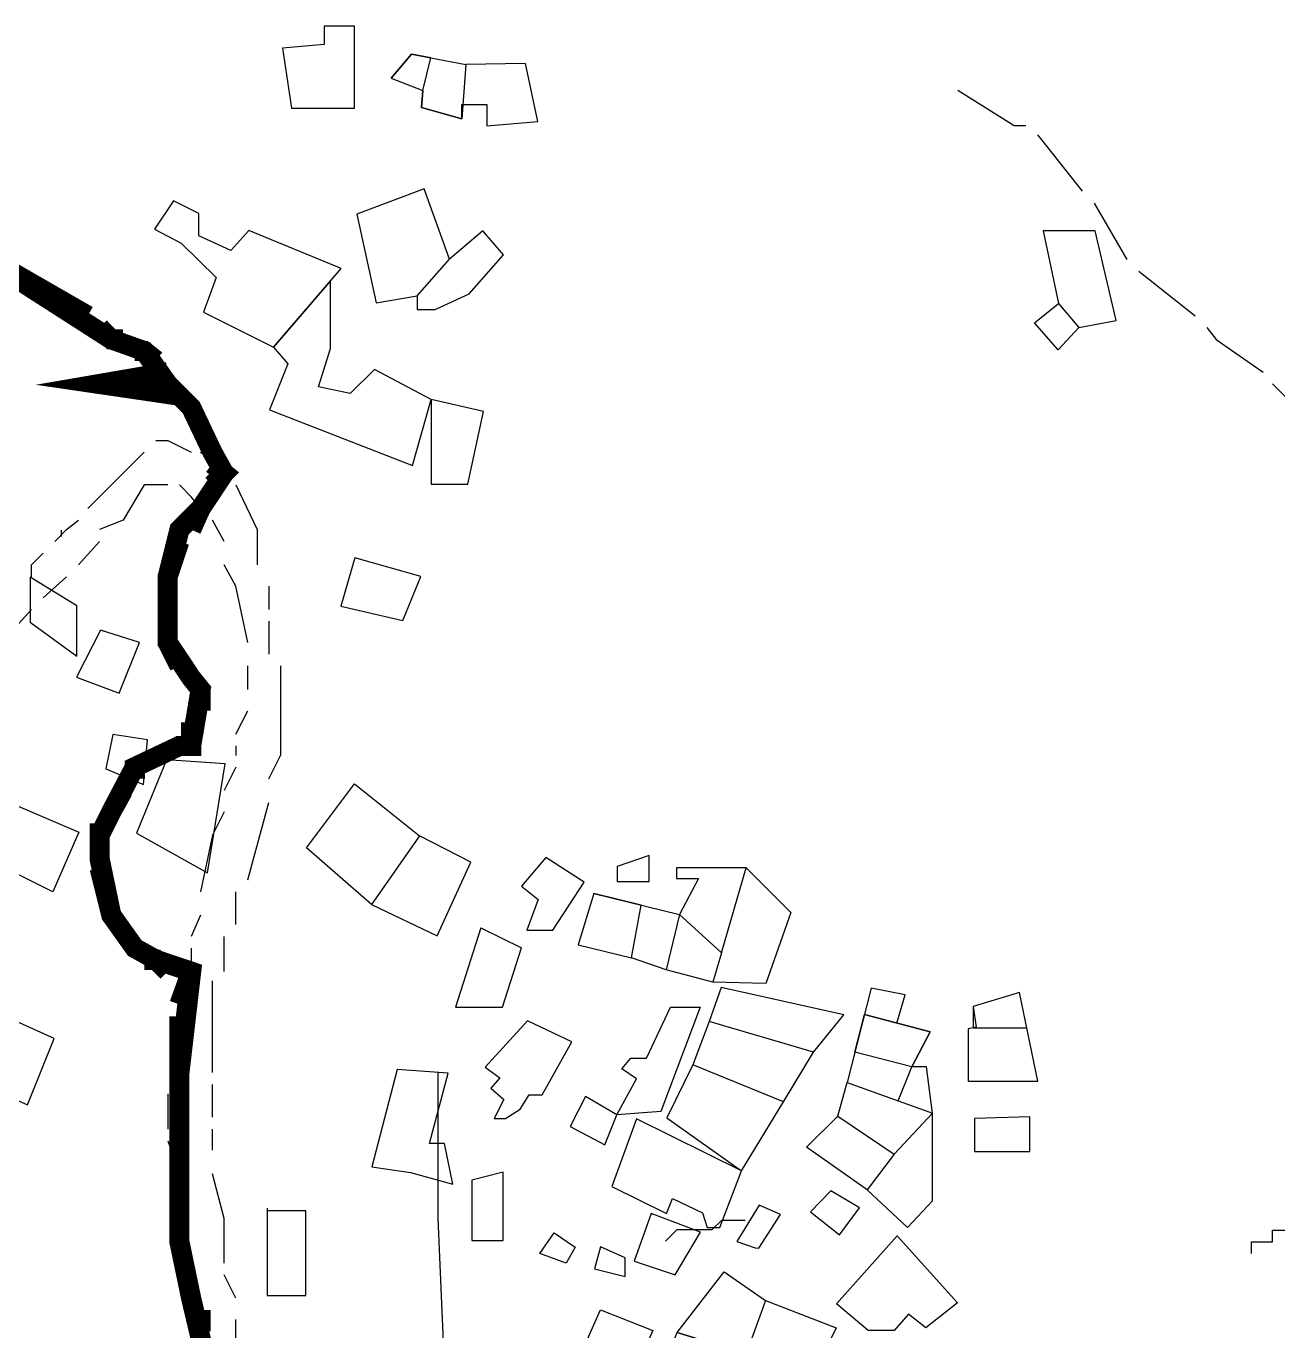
# Model space of a CAD drawing. Header units: millimetres. Extents: x -3588 to 75209, y -3737 to 38254.
# Drawn here: x 19260.9 to 19411.2, y 33496.9 to 33653.6 of the extents above; entities that cross this region are included whole.
import ezdxf

# ---------------------------------------------------------------- set-up
doc = ezdxf.new("R2010")
doc.units = ezdxf.units.MM
doc.layers.add('P', color=253, linetype='Continuous')

msp = doc.modelspace()

# ---------------------------------------------------------------- linework, layer by layer
at = {"color": 10}
msp.add_line((19265.141, 33593.092), (19265.142, 33592.357), dxfattribs=at)
at = {"color": 254}
for points in [[(19291.741, 33650.978), (19292.794, 33643.778), (19300.388, 33643.778), (19300.388, 33653.637), (19296.73, 33653.637), (19296.73, 33651.421), (19291.741, 33650.978)], [(19304.787, 33647.379), (19308.587, 33645.917), (19309.548, 33649.823), (19307.233, 33650.26), (19304.787, 33647.379), (19307.233, 33650.26), (19309.548, 33649.823), (19313.737, 33649.034), (19313.239, 33642.491), (19308.434, 33643.866), (19308.587, 33645.917), (19308.434, 33643.866), (19313.239, 33642.491), (19313.239, 33644.237), (19316.275, 33644.237), (19316.275, 33641.64), (19322.391, 33642.164), (19320.884, 33649.125), (19313.737, 33649.034)], [(19300.655, 33631.043), (19302.96, 33620.392), (19307.903, 33621.244), (19311.761, 33625.634), (19308.724, 33634.093), (19300.655, 33631.043)], [(19276.338, 33629.265), (19279.554, 33627.569), (19279.554, 33627.569), (19283.752, 33623.464), (19282.234, 33619.269), (19290.63, 33615.074), (19298.758, 33624.535), (19287.682, 33629.087), (19285.538, 33626.677), (19281.698, 33628.462), (19281.698, 33631.139), (19278.652, 33632.657), (19276.338, 33629.265)], [(19307.903, 33621.244), (19307.903, 33619.602), (19310.046, 33619.602), (19314.154, 33621.494), (19318.262, 33626.169), (19315.761, 33629.06), (19311.761, 33625.634)], [(19292.381, 33613.094), (19290.171, 33607.544), (19307.345, 33600.861), (19309.556, 33608.79), (19302.754, 33612.414), (19299.863, 33609.526), (19296.066, 33610.319), (19297.483, 33614.906), (19297.483, 33623.05), (19290.63, 33615.074), (19290.63, 33615.074), (19292.381, 33613.094)], [(19382.036, 33617.991), (19384.88, 33620.333), (19387.36, 33617.423), (19384.857, 33614.741), (19382.036, 33617.991)], [(19309.556, 33608.79), (19309.556, 33598.624), (19313.966, 33598.624), (19315.848, 33607.367), (19309.556, 33608.79)], [(19300.418, 33589.787), (19298.724, 33583.958), (19306.157, 33582.266), (19308.321, 33587.531), (19300.418, 33589.787)], [(19261.444, 33587.452), (19261.444, 33582.054), (19267.01, 33577.965), (19267.01, 33584.017), (19261.444, 33587.452)], [(19266.97, 33575.448), (19272.131, 33573.536), (19274.545, 33579.607), (19269.884, 33581.104), (19266.97, 33575.448)], [(19271.348, 33568.569), (19270.496, 33564.443), (19275.052, 33562.576), (19275.511, 33567.914), (19271.348, 33568.569)], [(19246.498, 33556.483), (19241.47, 33558.995), (19244.242, 33566.209), (19249.657, 33564.341), (19246.498, 33556.483), (19255.402, 33553.471), (19258.424, 33560.605), (19249.657, 33564.341), (19267.278, 33556.833), (19264.162, 33549.655), (19258.876, 33552.296)], [(19277.815, 33565.534), (19274.213, 33556.701), (19282.726, 33551.957), (19284.854, 33565.043), (19277.815, 33565.534)], [(19294.611, 33554.956), (19300.384, 33562.646), (19308.176, 33556.398), (19302.404, 33548.131), (19294.611, 33554.956)], [(19302.404, 33548.131), (19310.293, 33544.382), (19314.334, 33553.225), (19308.176, 33556.398)], [(19322.426, 33548.75), (19321.047, 33545.077), (19324.187, 33545.077), (19327.939, 33550.816), (19323.345, 33553.8), (19320.435, 33550.357), (19322.426, 33548.75)], [(19331.899, 33552.698), (19331.899, 33550.905), (19335.739, 33550.905), (19335.739, 33554.033), (19331.899, 33552.698)], [(19344.429, 33542.351), (19347.378, 33552.55), (19339.026, 33552.55), (19339.026, 33551.27), (19341.688, 33551.27), (19339.388, 33546.941)], [(19347.378, 33552.55), (19352.758, 33547.177), (19349.746, 33538.673), (19343.411, 33538.83)], [(19329.095, 33549.456), (19327.207, 33543.312), (19333.623, 33541.725), (19334.798, 33548.062), (19329.095, 33549.456), (19339.388, 33546.941), (19337.773, 33540.317), (19333.623, 33541.725)], [(19339.388, 33546.941), (19344.429, 33542.351), (19343.411, 33538.83), (19337.773, 33540.317)], [(19315.532, 33545.352), (19312.488, 33535.828), (19318.158, 33535.828), (19320.408, 33542.925)], [(19315.532, 33545.352), (19320.408, 33542.925)], [(19355.469, 33530.396), (19359.12, 33534.886), (19344.377, 33538.195), (19342.948, 33534.085)], [(19354.645, 33518.993), (19358.414, 33522.711), (19365.179, 33518.172), (19361.941, 33513.876), (19354.645, 33518.993), (19358.414, 33522.711), (19359.525, 33526.766), (19369.769, 33523.097), (19365.179, 33518.172), (19361.941, 33513.876), (19366.773, 33509.337), (19369.769, 33512.572), (19369.769, 33523.097), (19369.044, 33528.649), (19367.305, 33528.649), (19369.479, 33532.849), (19365.469, 33533.912), (19366.483, 33537.291), (19362.425, 33538.112), (19359.525, 33526.766), (19365.66, 33524.569), (19367.305, 33528.649), (19369.479, 33532.849), (19361.612, 33534.933), (19369.479, 33532.849), (19367.305, 33528.649), (19360.463, 33530.427), (19361.612, 33534.933)], [(19374.634, 33535.889), (19375.022, 33533.413), (19374.041, 33533.22), (19374.041, 33526.942), (19382.431, 33526.942), (19380.234, 33537.578), (19374.634, 33535.889), (19374.634, 33533.337), (19381.11, 33533.337)], [(19334.235, 33527.216), (19332.481, 33528.401), (19333.564, 33529.689), (19335.421, 33529.689), (19338.323, 33535.821), (19341.885, 33535.821), (19337.135, 33523.299), (19331.856, 33522.869), (19334.235, 33527.216)], [(19255.283, 33526.678), (19261.11, 33524.1), (19264.316, 33532.056), (19258.562, 33534.663), (19256.756, 33534.663), (19253.277, 33534.663), (19253.277, 33527.565)], [(19321.132, 33534.167), (19316.069, 33528.594), (19317.817, 33527.336), (19316.737, 33526.077), (19318.309, 33524.745), (19317.125, 33522.445), (19318.506, 33522.445), (19320.281, 33523.562), (19321.333, 33525.27), (19322.911, 33525.27), (19326.462, 33531.643), (19321.132, 33534.167)], [(19351.875, 33524.451), (19355.469, 33530.396), (19342.948, 33534.085), (19341.003, 33528.907)], [(19305.473, 33528.321), (19302.451, 33516.628), (19307.103, 33515.957), (19312.187, 33514.567), (19311.18, 33519.455), (19309.357, 33519.455), (19311.611, 33527.889), (19305.473, 33528.321)], [(19341.003, 33528.907), (19337.878, 33522.513), (19346.853, 33516.145), (19351.875, 33524.451), (19341.003, 33528.907)], [(19328.098, 33525.074), (19326.284, 33521.477), (19330.411, 33519.297), (19331.856, 33522.869), (19328.098, 33525.074)], [(19334.22, 33522.388), (19331.265, 33514.279), (19337.819, 33511.021), (19338.533, 33512.82), (19342.166, 33511.123), (19342.71, 33509.359), (19344.238, 33509.359), (19346.853, 33516.145), (19334.22, 33522.388)], [(19374.818, 33522.437), (19374.818, 33518.471), (19381.452, 33518.471), (19381.452, 33522.646), (19374.818, 33522.437)], [(19314.441, 33515.032), (19314.441, 33507.8), (19318.212, 33507.8), (19318.212, 33516.004), (19314.441, 33515.032)], [(19355.141, 33511.244), (19358.597, 33508.481), (19361.016, 33511.704), (19357.56, 33513.776), (19355.141, 33511.244)], [(19346.289, 33507.666), (19348.48, 33506.913), (19348.937, 33506.859), (19351.527, 33510.916), (19348.964, 33512.04), (19346.289, 33507.666)], [(19289.897, 33511.67), (19289.897, 33501.173), (19294.508, 33501.173), (19294.508, 33511.368), (19289.897, 33511.368)], [(19335.993, 33511.022), (19333.94, 33505.322), (19338.87, 33503.683), (19341.927, 33508.807), (19335.993, 33511.022)], [(19324.335, 33508.702), (19326.878, 33506.976), (19325.77, 33505.086), (19322.64, 33506.226), (19324.335, 33508.702)], [(19358.251, 33500.194), (19365.509, 33508.366), (19372.766, 33500.309), (19368.965, 33497.316), (19366.891, 33498.927), (19365.163, 33496.971), (19362.053, 33496.971), (19358.251, 33500.194)], [(19329.91, 33507.041), (19329.193, 33504.402), (19332.876, 33503.458), (19332.876, 33505.705), (19329.91, 33507.041)], [(19344.754, 33504.034), (19349.715, 33500.574), (19347.39, 33494.17), (19339.12, 33496.752), (19344.754, 33504.034), (19349.715, 33500.574), (19358.192, 33497.32), (19354.832, 33490.555), (19347.39, 33494.17), (19344.032, 33484.581), (19335.639, 33488.218), (19339.12, 33496.752), (19347.39, 33494.17), (19354.832, 33490.555), (19352.726, 33481.278), (19344.032, 33484.581)], [(19327.535, 33494.135), (19329.902, 33499.472), (19336.179, 33496.969), (19333.894, 33491.852), (19327.535, 33494.135)]]:
    msp.add_lwpolyline(points, dxfattribs=at)
msp.add_polyline3d([(19387.36, 33617.423, 0), (19391.842, 33618.264, 0), (19389.317, 33629.068, 0), (19383.063, 33629.068, 0), (19384.88, 33620.333, 0)], dxfattribs=at)
at = {"layer": 'P', "color": 254}
for points in [[(19372.794, 33645.945), (19379.564, 33641.704), (19380.972, 33641.704)], [(19382.38, 33640.584), (19383.517, 33639.176), (19387.758, 33633.814)], [(19389.166, 33632.39), (19393.119, 33625.621)], [(19394.527, 33624.212), (19401.297, 33618.851)], [(19402.705, 33617.443), (19403.841, 33616.018), (19409.491, 33612.065)], [(19410.611, 33610.657), (19412.035, 33609.249), (19417.397, 33603.888)], [(19276.532, 33603.888), (19277.94, 33603.888), (19280.757, 33602.479)], [(19268.338, 33595.694), (19269.762, 33597.118), (19272.579, 33599.935), (19275.124, 33602.479)], [(19281.893, 33602.479), (19284.71, 33599.935)], [(19277.94, 33598.526), (19275.124, 33598.526), (19272.579, 33594.285), (19269.762, 33593.165)], [(19281.893, 33595.694), (19280.757, 33597.118), (19279.349, 33598.526)], [(19286.134, 33598.526), (19288.663, 33593.165), (19288.663, 33588.924)], [(19264.385, 33591.741), (19265.809, 33593.165), (19267.218, 33594.285)], [(19284.71, 33591.741), (19283.302, 33594.285)], [(19261.568, 33587.516), (19261.568, 33588.924), (19262.977, 33590.332)], [(19269.762, 33591.741), (19267.218, 33588.924)], [(19287.542, 33579.61), (19286.134, 33586.379), (19284.71, 33588.924)], [(19265.809, 33587.516), (19262.977, 33584.971)], [(19290.087, 33586.379), (19290.087, 33583.563)], [(19261.568, 33583.563), (19259.024, 33580.73), (19256.207, 33578.202)], [(19290.087, 33582.154), (19290.087, 33579.61), (19290.087, 33578.202)], [(19287.542, 33573.961), (19287.542, 33575.369), (19287.542, 33576.793)], [(19291.495, 33576.793), (19291.495, 33572.84), (19291.495, 33566.055)], [(19286.134, 33568.599), (19287.542, 33571.416)], [(19286.134, 33567.191), (19286.134, 33566.055)], [(19290.087, 33563.238), (19291.495, 33566.055)], [(19286.134, 33564.646), (19284.71, 33561.83)], [(19284.71, 33559.285), (19283.302, 33556.469), (19281.893, 33549.683)], [(19287.542, 33551.091), (19290.087, 33560.405)], [(19286.134, 33545.73), (19286.134, 33548.275), (19286.134, 33549.683)], [(19281.893, 33546.866), (19280.757, 33544.322)], [(19284.71, 33540.081), (19284.71, 33544.322)], [(19280.757, 33542.913), (19280.757, 33538.96)], [(19283.302, 33527.95), (19283.302, 33536.144), (19283.302, 33538.96)], [(19279.349, 33537.552), (19279.349, 33527.95), (19279.349, 33526.542)], [(19314.637, 33434.52), (19313.228, 33452.012), (19311.82, 33477.986), (19310.412, 33510.442), (19310.412, 33521.18), (19310.412, 33527.95)], [(19283.302, 33522.589), (19283.302, 33526.542)], [(19277.94, 33525.405), (19277.94, 33521.18)], [(19277.94, 33519.756), (19279.349, 33515.819)], [(19283.302, 33518.636), (19283.302, 33521.18)], [(19284.71, 33505.081), (19284.71, 33510.442), (19283.302, 33515.819)], [(19279.349, 33514.395), (19279.349, 33507.625), (19280.757, 33503.672)], [(19408.082, 33506.217), (19408.082, 33507.625), (19409.491, 33507.625), (19410.611, 33507.625), (19410.611, 33509.034), (19412.035, 33509.034), (19413.444, 33509.034), (19413.444, 33510.442), (19414.852, 33510.442)], [(19337.697, 33507.708), (19339.105, 33509.116), (19340.514, 33509.116), (19341.922, 33509.116), (19343.33, 33509.116), (19344.467, 33510.253), (19345.875, 33510.253), (19347.283, 33510.253)], [(19286.134, 33500.856), (19284.71, 33503.672)], [(19280.757, 33502.264), (19281.893, 33498.311)], [(19286.134, 33495.494), (19286.134, 33498.311)]]:
    msp.add_lwpolyline(points, dxfattribs=at)
for points, const_width in [([(19256.207, 33625.621), (19271.171, 33616.018), (19275.124, 33614.61), (19277.94, 33610.657), (19279.349, 33609.249), (19280.757, 33607.84), (19283.302, 33602.479), (19284.71, 33599.935), (19281.893, 33595.694), (19279.349, 33593.165), (19277.94, 33587.516), (19277.94, 33583.563), (19277.94, 33579.61), (19280.757, 33575.369), (19281.893, 33573.961), (19280.757, 33567.191), (19279.349, 33567.191), (19273.987, 33564.646), (19271.171, 33559.285), (19269.762, 33556.469), (19269.762, 33553.636), (19271.171, 33546.866), (19273.987, 33542.913), (19276.532, 33541.505), (19280.757, 33540.081), (19279.349, 33527.95), (19279.349, 33517.227), (19279.349, 33507.625), (19280.757, 33500.856), (19283.302, 33490.117)], 2.417), ([(19256.207, 33625.621), (19271.171, 33616.018), (19275.124, 33614.61), (19277.94, 33610.657), (19279.349, 33609.249), (19280.757, 33607.84), (19283.302, 33602.479), (19284.71, 33599.935), (19281.893, 33595.694), (19279.349, 33593.165), (19277.94, 33587.516), (19277.94, 33583.563), (19277.94, 33579.61), (19280.757, 33575.369), (19281.893, 33573.961), (19280.757, 33567.191), (19279.349, 33567.191), (19273.987, 33564.646), (19271.171, 33559.285), (19269.762, 33556.469), (19269.762, 33553.636), (19271.171, 33546.866), (19273.987, 33542.913), (19276.532, 33541.505), (19280.757, 33540.081), (19279.349, 33527.95), (19279.349, 33517.227), (19279.349, 33507.625), (19280.757, 33500.856), (19283.302, 33490.117)], 1.2), ([(19259.024, 33624.212), (19268.338, 33618.851)], 2.417), ([(19269.762, 33617.443), (19271.171, 33616.018), (19272.579, 33616.018)], 2.417), ([(19273.987, 33614.61), (19275.124, 33614.61), (19276.532, 33613.49)], 2.417), ([(19277.94, 33612.065), (19269.762, 33610.657), (19279.349, 33609.249), (19280.757, 33607.84), (19283.302, 33602.479)], 2.417), ([(19283.302, 33601.055), (19284.71, 33599.935), (19283.302, 33598.526)], 2.417), ([(19281.893, 33595.694), (19280.757, 33593.165)], 2.417), ([(19279.349, 33591.741), (19277.94, 33587.516), (19277.94, 33583.563), (19277.94, 33582.154)], 2.417), ([(19277.94, 33579.61), (19279.349, 33576.793)], 2.417), ([(19280.757, 33575.369), (19281.893, 33573.961), (19281.893, 33571.416)], 2.417), ([(19280.757, 33570.008), (19280.757, 33567.191), (19279.349, 33567.191), (19273.987, 33564.646), (19273.987, 33563.238)], 2.417), ([(19272.579, 33561.83), (19271.171, 33559.285)], 2.417), ([(19269.762, 33557.877), (19269.762, 33556.469), (19269.762, 33553.636)], 2.417), ([(19269.762, 33552.516), (19271.171, 33546.866), (19273.987, 33542.913)], 2.417), ([(19275.124, 33541.505), (19276.532, 33541.505), (19277.94, 33540.081)], 2.417), ([(19280.757, 33540.081), (19279.349, 33536.144)], 2.417), ([(19279.349, 33534.719), (19279.349, 33527.95), (19279.349, 33523.997)], 2.417), ([(19279.349, 33522.589), (19279.349, 33518.636)], 2.417), ([(19279.349, 33517.227), (19279.349, 33512.986)], 2.417), ([(19279.349, 33511.866), (19279.349, 33507.625), (19280.757, 33500.856)], 2.417), ([(19281.893, 33499.431), (19281.893, 33496.903)], 2.417)]:
    msp.add_lwpolyline(points, dxfattribs=dict(at, const_width=const_width))

doc.saveas('drawing.dxf')
